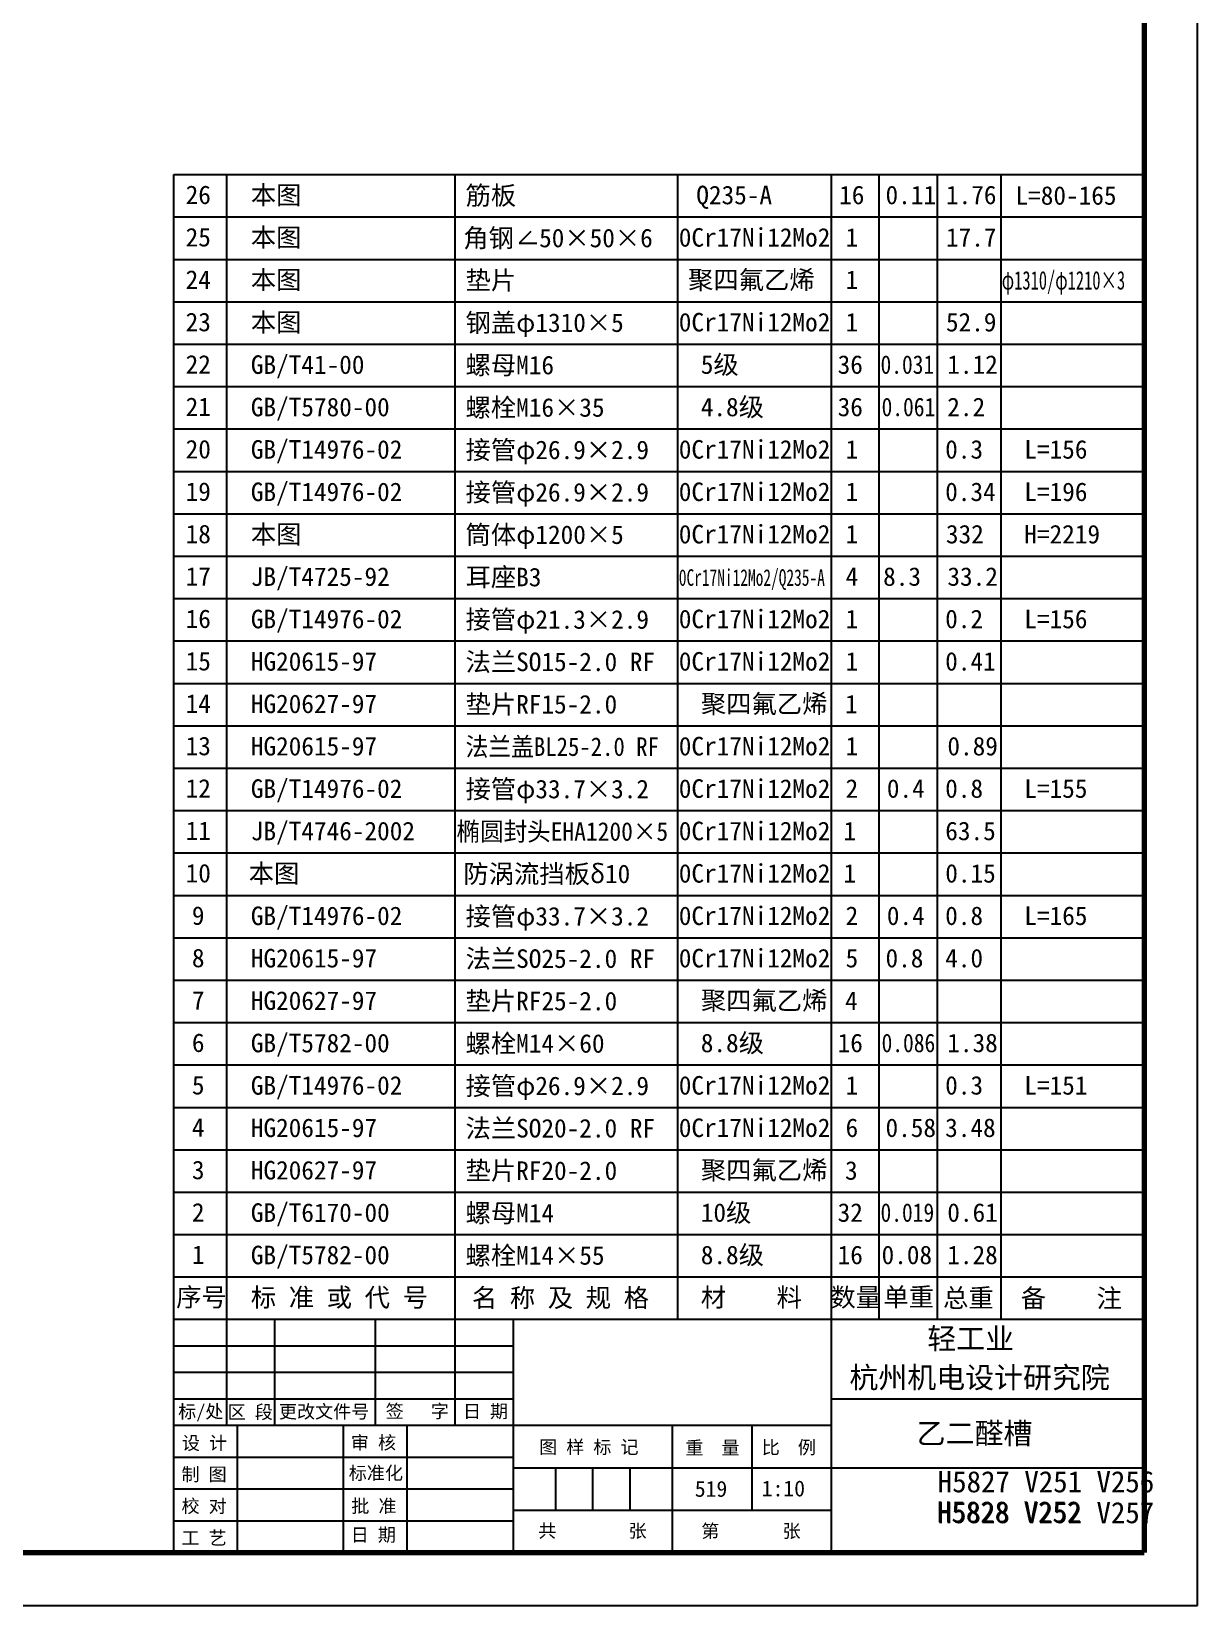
# Model space of a CAD drawing. Extents: x -71325 to -43928, y 2975 to 11014.
# Drawn here: x -46127 to -43928, y 2975 to 5945 of the extents above; entities that cross this region are included whole.
import ezdxf

# ---------------------------------------------------------------- set-up
doc = ezdxf.new("R2010")
doc.units = 0
doc.header["$MEASUREMENT"] = 0
doc.layers.get('0').update_dxf_attribs({"linetype": 'CONTINUOUS'})
doc.layers.add('LAYER1', color=3, linetype='CONTINUOUS')
doc.styles.add('STYLE1', font='SIMFANG.TTF', dxfattribs={"width": 0.7, "height": 35})

msp = doc.modelspace()

# ---------------------------------------------------------------- linework, layer by layer
msp.add_line((-45858.30505, 3074.5732), (-45858.30505, 5674.5732))
at = {"const_width": 10}
for points in [[(-44028.30505, 3074.5732), (-44028.30505, 8814.5732)], [(-52088.30505, 3074.5732), (-44028.30505, 3074.5732)]]:
    msp.add_lwpolyline(points, dxfattribs=at)
msp.add_lwpolyline([(-45858.30505, 3514.5732), (-44028.30505, 3514.5732)])
at = {"layer": 'LAYER1'}
for p, q in [((-43928.30505, 2974.5732), (-43928.30505, 8914.5732)), ((-45858.30505, 5674.5732), (-44028.30505, 5674.5732)), ((-45758.30505, 3314.5732), (-45758.30505, 5674.5732)), ((-45328.30505, 3314.5732), (-45328.30505, 5674.5732)), ((-44908.30505, 3514.5732), (-44908.30505, 5674.5732)), ((-44618.30505, 3074.5732), (-44618.30505, 5674.5732)), ((-44528.30505, 3514.5732), (-44528.30505, 5674.5732)), ((-44418.30505, 3514.5732), (-44418.30505, 5674.5732)), ((-44298.30505, 3514.5732), (-44298.30505, 5674.5732)), ((-45858.30505, 5594.5732), (-44028.30505, 5594.5732)), ((-45185.09279, 5567.10078), (-45207.1002, 5545.09337)), ((-45207.1002, 5545.09337), (-45174.03123, 5545.09337)), ((-45858.30505, 5514.5732), (-44028.30505, 5514.5732)), ((-45858.30505, 5434.5732), (-44028.30505, 5434.5732)), ((-45858.30505, 5354.5732), (-44028.30505, 5354.5732)), ((-45858.30505, 5274.5732), (-44028.30505, 5274.5732)), ((-45858.30505, 5194.5732), (-44028.30505, 5194.5732)), ((-45858.30505, 5114.5732), (-44028.30505, 5114.5732)), ((-45858.30505, 5034.5732), (-44028.30505, 5034.5732)), ((-45858.30505, 5034.5732), (-44028.30505, 5034.5732)), ((-45858.30505, 4954.5732), (-44028.30505, 4954.5732)), ((-45858.30505, 4874.5732), (-44028.30505, 4874.5732)), ((-45858.30505, 4794.5732), (-44028.30505, 4794.5732)), ((-45858.30505, 4714.5732), (-44028.30505, 4714.5732)), ((-45858.30505, 4634.5732), (-44028.30505, 4634.5732)), ((-45858.30505, 4554.5732), (-44028.30505, 4554.5732)), ((-45858.30505, 4474.5732), (-44028.30505, 4474.5732)), ((-45858.30505, 4394.5732), (-44028.30505, 4394.5732)), ((-45858.30505, 4314.5732), (-44028.30505, 4314.5732)), ((-45858.30505, 4234.5732), (-44028.30505, 4234.5732)), ((-45858.30505, 4154.5732), (-44028.30505, 4154.5732)), ((-45858.30505, 4074.5732), (-44028.30505, 4074.5732)), ((-45858.30505, 3994.5732), (-44028.30505, 3994.5732)), ((-45858.30505, 3914.5732), (-44028.30505, 3914.5732)), ((-45858.30505, 3834.5732), (-44028.30505, 3834.5732)), ((-45858.30505, 3754.5732), (-44028.30505, 3754.5732)), ((-45858.30505, 3674.5732), (-44028.30505, 3674.5732)), ((-45858.30505, 3594.5732), (-44028.30505, 3594.5732)), ((-45668.30505, 3314.5732), (-45668.30505, 3514.5732)), ((-45478.30505, 3314.5732), (-45478.30505, 3514.5732)), ((-45218.30505, 3074.5732), (-45218.30505, 3514.5732)), ((-45858.30505, 3464.5732), (-45218.30505, 3464.5732)), ((-45858.30505, 3414.5732), (-45218.30505, 3414.5732)), ((-45858.30505, 3364.5732), (-45218.30505, 3364.5732)), ((-44618.30505, 3364.5732), (-44028.30505, 3364.5732)), ((-45858.30505, 3314.5732), (-44618.30505, 3314.5732)), ((-45738.30505, 3074.5732), (-45738.30505, 3314.5732)), ((-45538.30505, 3074.5732), (-45538.30505, 3314.5732)), ((-45418.30505, 3074.5732), (-45418.30505, 3314.5732)), ((-44918.30505, 3074.5732), (-44918.30505, 3314.5732)), ((-44768.30505, 3154.5732), (-44768.30505, 3314.5732)), ((-45858.30505, 3254.5732), (-45218.30505, 3254.5732)), ((-45218.30505, 3234.5732), (-44028.30505, 3234.5732)), ((-45138.30505, 3154.5732), (-45138.30505, 3234.5732)), ((-45068.30505, 3154.5732), (-45068.30505, 3234.5732)), ((-44998.30505, 3154.5732), (-44998.30505, 3234.5732)), ((-45858.30505, 3194.5732), (-45218.30505, 3194.5732)), ((-45218.30505, 3154.5732), (-44618.30505, 3154.5732)), ((-45858.30505, 3134.5732), (-45218.30505, 3134.5732)), ((-52338.30505, 2974.5732), (-43928.30505, 2974.5732))]:
    msp.add_line(p, q, dxfattribs=at)

# ---------------------------------------------------------------- texts
at = {"layer": 'LAYER1', "style": 'STYLE1'}
for s, height, p in [('26', 35, (-45836.23695, 5618.9213)), ('本图', 35, (-45713.30764, 5618.46554)), ('筋板', 35, (-45308.46521, 5617.65066)), ('Q235-A', 35, (-44873.31244, 5618.56433)), ('16', 35, (-44604.01599, 5618.62854)), ('0.11', 35, (-44516.52416, 5618.62854)), ('1.76', 35, (-44402.62143, 5618.62854)), ('   L=80-165', 35, (-44342.85322, 5617.65066)), ('25', 35, (-45836.23695, 5538.9213)), ('本图', 35, (-45713.30764, 5538.46554)), ('角钢  50×50×6', 35, (-45312.81833, 5537.40127)), ('0Cr17Ni12Mo2', 35, (-44906.31244, 5538.56433)), ('1', 35, (-44591.8575, 5538.62854)), ('17.7', 35, (-44402.62143, 5538.62854)), ('本图', 35, (-45713.30764, 5458.46554)), ('垫片', 35, (-45308.46521, 5457.65066)), ('聚四氟乙烯', 35, (-44888.92815, 5458.56433)), ('24', 35, (-45836.23695, 5458.9213)), ('1', 35, (-44591.8575, 5458.62854)), ('23', 35, (-45836.23695, 5378.9213)), ('本图', 35, (-45713.30764, 5378.46554)), ('钢盖φ1310×5', 35, (-45308.46521, 5377.65066)), ('0Cr17Ni12Mo2', 35, (-44906.31244, 5378.56433)), ('1', 35, (-44591.8575, 5378.62854)), ('52.9', 35, (-44402.62143, 5378.62854)), ('22', 35, (-45836.23695, 5298.9213)), ('GB/T41-00', 35, (-45713.30764, 5298.46554)), ('螺母M16', 35, (-45308.46521, 5297.65066)), ('5级', 35, (-44864.83651, 5298.56433)), ('36', 35, (-44606.8575, 5298.62854)), ('1.12', 35, (-44400.09621, 5298.62854)), ('螺栓M16×35', 35, (-45308.46521, 5217.65066)), ('4.8级', 35, (-44864.83651, 5218.56433)), ('21', 35, (-45836.23695, 5218.9213)), ('GB/T5780-00', 35, (-45713.30764, 5218.46554)), ('36', 35, (-44606.8575, 5218.62854)), ('2.2', 35, (-44400.09621, 5218.62854)), ('20', 35, (-45836.23695, 5138.9213)), ('GB/T14976-02', 35, (-45713.30764, 5138.46554)), ('接管φ26.9×2.9', 35, (-45308.46521, 5137.65066)), ('0Cr17Ni12Mo2', 35, (-44906.31244, 5138.56433)), ('1', 35, (-44591.8575, 5138.62854)), ('0.3', 35, (-44404.03359, 5138.62854)), ('L=156', 35, (-44254.83651, 5138.56433)), ('19', 35, (-45836.23695, 5058.9213)), ('GB/T14976-02', 35, (-45713.30764, 5058.46554)), ('接管φ26.9×2.9', 35, (-45308.46521, 5057.65066)), ('0Cr17Ni12Mo2', 35, (-44906.31244, 5058.56433)), ('1', 35, (-44591.8575, 5058.62854)), ('0.34', 35, (-44404.03359, 5058.62854)), ('L=196', 35, (-44254.83651, 5058.56433)), ('18', 35, (-45836.23695, 4978.9213)), ('本图', 35, (-45713.30764, 4978.46554)), ('筒体φ1200×5', 35, (-45308.46521, 4977.65066)), ('0Cr17Ni12Mo2', 35, (-44906.31244, 4978.56433)), ('1', 35, (-44591.8575, 4978.62854)), ('332', 35, (-44402.62143, 4978.62854)), ('H=2219', 35, (-44254.83651, 4978.56433)), ('17', 35, (-45836.23695, 4898.9213)), ('JB/T4725-92', 35, (-45713.30764, 4898.46554)), ('耳座B3', 35, (-45308.46521, 4897.65066)), ('4', 35, (-44591.8575, 4898.62854)), ('8.3', 35, (-44521.02428, 4898.62854)), ('33.2', 35, (-44399.8575, 4898.62854)), ('16', 35, (-45836.23695, 4818.9213)), ('GB/T14976-02', 35, (-45713.30764, 4818.46554)), ('接管φ21.3×2.9', 35, (-45308.46521, 4817.65066)), ('0Cr17Ni12Mo2', 35, (-44906.31244, 4818.56433)), ('1', 35, (-44591.8575, 4818.62854)), ('0.2', 35, (-44404.03359, 4818.62854)), ('L=156', 35, (-44254.83651, 4818.56433)), ('15', 35, (-45836.23695, 4738.9213)), ('HG20615-97', 35, (-45713.30764, 4738.46554)), ('法兰SO15-2.0 RF', 35, (-45308.46521, 4737.65066)), ('0Cr17Ni12Mo2', 35, (-44906.31244, 4738.56433)), ('1', 35, (-44591.8575, 4738.62854)), ('0.41', 35, (-44404.03359, 4738.62854)), ('14', 35, (-45836.23695, 4658.9213)), ('HG20627-97', 35, (-45713.30764, 4658.46554)), ('垫片RF15-2.0', 35, (-45308.46521, 4657.65066)), ('聚四氟乙烯', 35, (-44864.83651, 4658.56433)), ('1', 35, (-44592.88106, 4657.95402)), ('13', 35, (-45836.23695, 4578.9213)), ('HG20615-97', 35, (-45713.30764, 4578.46554)), ('0Cr17Ni12Mo2', 35, (-44906.31244, 4578.56433)), ('1', 35, (-44591.8575, 4578.62854)), ('0.89', 35, (-44399.8575, 4578.62854)), ('12', 35, (-45836.23695, 4498.9213)), ('GB/T14976-02', 35, (-45713.30764, 4498.46554)), ('接管φ33.7×3.2', 35, (-45308.46521, 4497.65066)), ('0Cr17Ni12Mo2', 35, (-44906.31244, 4498.56433)), ('2', 35, (-44591.8575, 4498.62854)), ('0.4', 35, (-44514.03359, 4498.62854)), ('0.8', 35, (-44404.03359, 4498.62854)), ('L=155', 35, (-44254.83651, 4498.56433)), ('JB/T4746-2002', 35, (-45713.30764, 4418.46554)), ('0Cr17Ni12Mo2', 35, (-44906.31244, 4418.56433)), ('11', 35, (-45836.23695, 4418.9213)), ('1', 35, (-44595.90776, 4418.62854)), ('63.5', 35, (-44403.90776, 4418.62854)), ('10', 35, (-45836.23695, 4338.9213)), ('本图', 35, (-45717.3579, 4338.46554)), ('防涡流挡板δ10', 35, (-45312.51548, 4337.65066)), ('0Cr17Ni12Mo2', 35, (-44906.31244, 4338.56433)), ('1', 35, (-44595.90776, 4338.62854)), ('0.15', 35, (-44403.90776, 4338.62854)), ('9', 35, (-45824.3914, 4258.9213)), ('GB/T14976-02', 35, (-45713.30764, 4258.46554)), ('接管φ33.7×3.2', 35, (-45308.46521, 4257.65066)), ('0Cr17Ni12Mo2', 35, (-44906.31244, 4258.56433)), ('2', 35, (-44591.8575, 4258.62854)), ('0.4', 35, (-44514.03359, 4258.62854)), ('0.8', 35, (-44404.03359, 4258.62854)), ('L=165', 35, (-44254.83651, 4258.56433)), ('法兰SO25-2.0 RF', 35, (-45308.46521, 4177.65066)), ('8', 35, (-45824.3914, 4178.9213)), ('HG20615-97', 35, (-45713.30764, 4178.46554)), ('0Cr17Ni12Mo2', 35, (-44906.31244, 4178.56433)), ('5', 35, (-44591.8575, 4178.62854)), ('0.8', 35, (-44516.52416, 4178.62854)), ('4.0', 35, (-44404.03359, 4178.62854)), ('7', 35, (-45824.3914, 4098.9213)), ('HG20627-97', 35, (-45713.30764, 4098.46554)), ('垫片RF25-2.0', 35, (-45308.46521, 4097.65066)), ('聚四氟乙烯', 35, (-44864.83651, 4098.56433)), ('4', 35, (-44592.88106, 4097.95402)), ('6', 35, (-45824.3914, 4018.9213)), ('GB/T5782-00', 35, (-45713.30764, 4018.46554)), ('螺栓M14×60', 35, (-45308.46521, 4017.65066)), ('8.8级', 35, (-44864.83651, 4018.56433)), ('16', 35, (-44606.8575, 4018.62854)), ('1.38', 35, (-44400.09621, 4018.62854)), ('5', 35, (-45824.3914, 3938.9213)), ('GB/T14976-02', 35, (-45713.30764, 3938.46554)), ('接管φ26.9×2.9', 35, (-45308.46521, 3937.65066)), ('0Cr17Ni12Mo2', 35, (-44906.31244, 3938.56433)), ('1', 35, (-44591.8575, 3938.62854)), ('0.3', 35, (-44404.03359, 3938.62854)), ('L=151', 35, (-44254.83651, 3938.56433)), ('4', 35, (-45824.3914, 3858.9213)), ('HG20615-97', 35, (-45713.30764, 3858.46554)), ('法兰SO20-2.0 RF', 35, (-45308.46521, 3857.65066)), ('0Cr17Ni12Mo2', 35, (-44906.31244, 3858.56433)), ('6', 35, (-44591.8575, 3858.62854)), ('0.58', 35, (-44516.52416, 3858.62854)), ('3.48', 35, (-44404.03359, 3858.62854)), ('3', 35, (-45824.3914, 3778.9213)), ('HG20627-97', 35, (-45713.30764, 3778.46554)), ('垫片RF20-2.0', 35, (-45308.46521, 3777.65066)), ('聚四氟乙烯', 35, (-44864.83651, 3778.56433)), ('3', 35, (-44592.88106, 3777.95402)), ('2', 35, (-45824.3914, 3698.9213)), ('GB/T6170-00', 35, (-45713.30764, 3698.46554)), ('螺母M14', 35, (-45308.46521, 3697.65066)), ('10级', 35, (-44864.83651, 3698.56433)), ('32', 35, (-44606.8575, 3698.62854)), ('0.61', 35, (-44400.09621, 3698.62854)), ('GB/T5782-00', 35, (-45713.30764, 3618.46554)), ('螺栓M14×55', 35, (-45308.46521, 3617.65066)), ('8.8级', 35, (-44864.83651, 3618.56433)), ('16', 35, (-44606.8575, 3618.62854)), ('0.08', 35, (-44523.9772, 3618.62854)), ('1.28', 35, (-44400.09621, 3618.62854)), ('1', 35, (-45824.3914, 3618.9213)), ('序号', 35, (-45854.00349, 3538.9213)), ('标 准 或 代 号', 35, (-45713.30764, 3538.46554)), ('名 称 及 规 格', 35, (-45296.46521, 3537.65066)), ('材    料', 35, (-44864.83651, 3538.56433)), ('数量', 35, (-44620.41392, 3538.62854)), ('单重', 35, (-44520.45494, 3539.28045)), ('总重', 35, (-44408.04624, 3537.52225)), ('备    注', 35, (-44261.46175, 3536.9691)), ('轻工业', 40, (-44437.77757, 3458.25014)), ('杭州机电设计研究院', 40, (-44584.6758, 3384.83545)), ('标/处', 25, (-45850.32002, 3328.13257)), ('更改文件号', 25, (-45660.29753, 3328.00769)), ('签   字', 25, (-45459.02313, 3328.77813)), ('日 期', 25, (-45313.37831, 3328.77811)), ('区 段', 25, (-45756.8655, 3327.1829)), ('设 计', 25, (-45843.26243, 3268.64173)), ('审 核', 25, (-45524.65896, 3269.43934)), ('乙二醛槽', 40, (-44457.89523, 3279.3822)), ('图 样 标 记', 25, (-45169.62784, 3261.03171)), ('重  量', 25, (-44893.98429, 3259.68588)), ('比  例', 25, (-44749.9601, 3260.46515)), ('制 图', 25, (-45844.06094, 3209.61857)), ('标准化', 25, (-45528.65149, 3212.01137)), ('519', 30, (-44876.14707, 3179.68588)), ('1:10', 30, (-44749.9601, 3180.46515)), ('H5827 V251 V256', 40, (-44418.05976, 3188.15615)), ('校 对', 25, (-45843.93195, 3149.72778)), ('批 准', 25, (-45523.86045, 3149.79779)), ('H5828 V252', 40, (-44419.59587, 3131.39102)), ('H5828 V252 V257', 40, (-44418.05976, 3129.85682)), ('日 期', 25, (-45525.05296, 3095.47742)), ('共        张', 25, (-45171.2883, 3103.12437)), ('第       张', 25, (-44863.87364, 3102.6599)), ('工 艺', 25, (-45844.06094, 3089.61857))]:
    msp.add_text(s, height=height, dxfattribs=at).set_placement(p)
for s, height, width, p in [('φ1310/φ1210×3', 35, 0.65, (-44297.46025, 5457.65066)), ('0.031', 35, 0.85, (-44525.9772, 5298.62854)), ('0.061', 35, 0.85, (-44523.9772, 5218.62854)), ('0Cr17Ni12Mo2/Q235-A', 31.3333333, 0.68, (-44906.31244, 4898.56433)), ('法兰盖BL25-2.0 RF', 35, 0.9, (-45308.46521, 4577.65066)), ('椭圆封头EHA1200×5', 35, 0.93, (-45325.46521, 4417.65066)), ('0.086', 35, 0.85, (-44523.9772, 4018.62854)), ('0.019', 35, 0.85, (-44525.9772, 3698.62854))]:
    msp.add_text(s, height=height, dxfattribs=dict(at, width=width)).set_placement(p)

doc.saveas('drawing.dxf')
